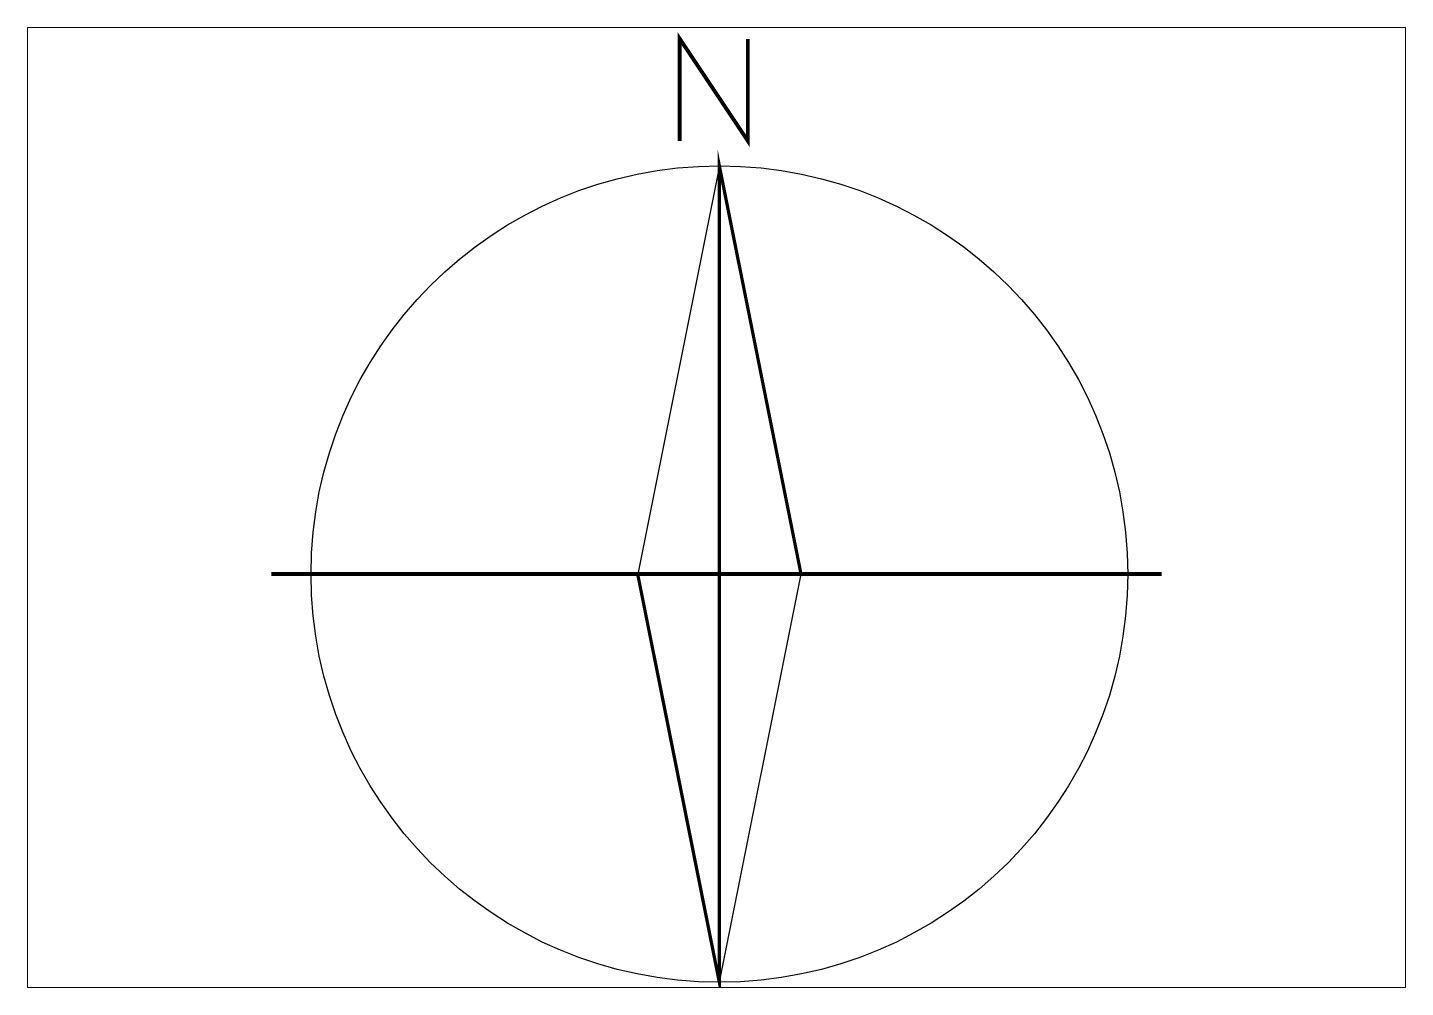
# Paper-space layout 'www.ceco.net' of a CAD drawing. Header units: inches. Extents: x 1.13 to 10.16, y 0.79 to 7.08.
# The model-space entities are those that its viewports show. They can reach past a viewport. Long polylines and large blocks are cut down to what shows.
import ezdxf

# ---------------------------------------------------------------- set-up
doc = ezdxf.new("R2010")
doc.units = ezdxf.units.IN
doc.header["$MEASUREMENT"] = 0
doc.layers.add('ceco.net 430', color=7, linetype='Continuous')

msp = doc.modelspace()

# ---------------------------------------------------------------- linework, layer by layer
at = {"layer": 'ceco.net 430', "color": 7, "lineweight": 0, "const_width": 0.236}
msp.add_lwpolyline([(-2.406, 51.117), (-2.406, 57.317), (1.727, 51.117), (1.727, 57.317)], dxfattribs=at)
at = {"layer": 'ceco.net 430'}
for points, const_width in [([(0, 24.8), (4.96, 24.8), (0, 49.6), (0, 24.8)], 0.197), ([(-27.203, 24.8), (26.857, 24.8)], 0.236), ([(0, 24.8), (-4.96, 24.8), (0, 0), (0, 24.8)], 0.197)]:
    msp.add_lwpolyline(points, dxfattribs=dict(at, const_width=const_width))
for points in [[(0, 24.8), (0, 49.6), (-4.96, 24.8), (0, 24.8)], [(0, 24.8), (0, 0), (4.96, 24.8), (0, 24.8)]]:
    msp.add_lwpolyline(points, dxfattribs=at)
msp.add_circle((0, 24.8), 24.8, dxfattribs=at)
for points in [[(-4.96, 24.8), (0, 49.6), (0, 24.8), (-4.96, 24.8)], [(-4.96, 24.8), (0, 49.6), (0, 24.8), (-4.96, 24.8)], [(4.96, 24.8), (0, 24.8), (0, 0), (4.96, 24.8)]]:
    msp.add_solid(points, dxfattribs=at)

psp = doc.layouts.new('www.ceco.net')

# ---------------------------------------------------------------- viewports
at = {"layer": '0'}
psp.add_viewport(center=(5.6471, 3.9354), size=(9.0353, 6.296666), view_center_point=(-0.1732, 28.844), view_height=58.319196, dxfattribs=at)

doc.saveas('drawing.dxf')
